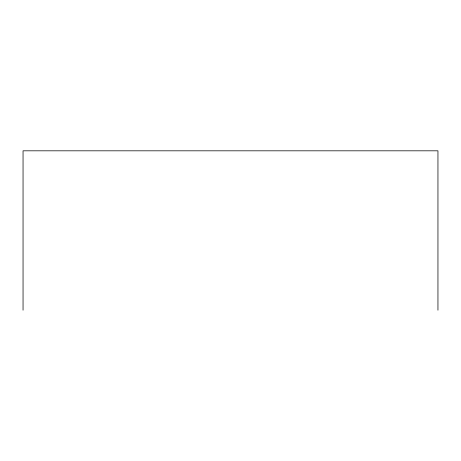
<?xml version="1.0" encoding="UTF-8"?>
<svg xmlns="http://www.w3.org/2000/svg" width="461" height="461" viewBox="0 0 461 461"><rect width="100%" height="100%" fill="white"/><g stroke="black" fill="none" stroke-linecap="round" stroke-linejoin="round"><path stroke-width="0.69" d="M437.95 310.184L437.95 150.816L23.05 150.816L23.05 310.184"/></g></svg>
